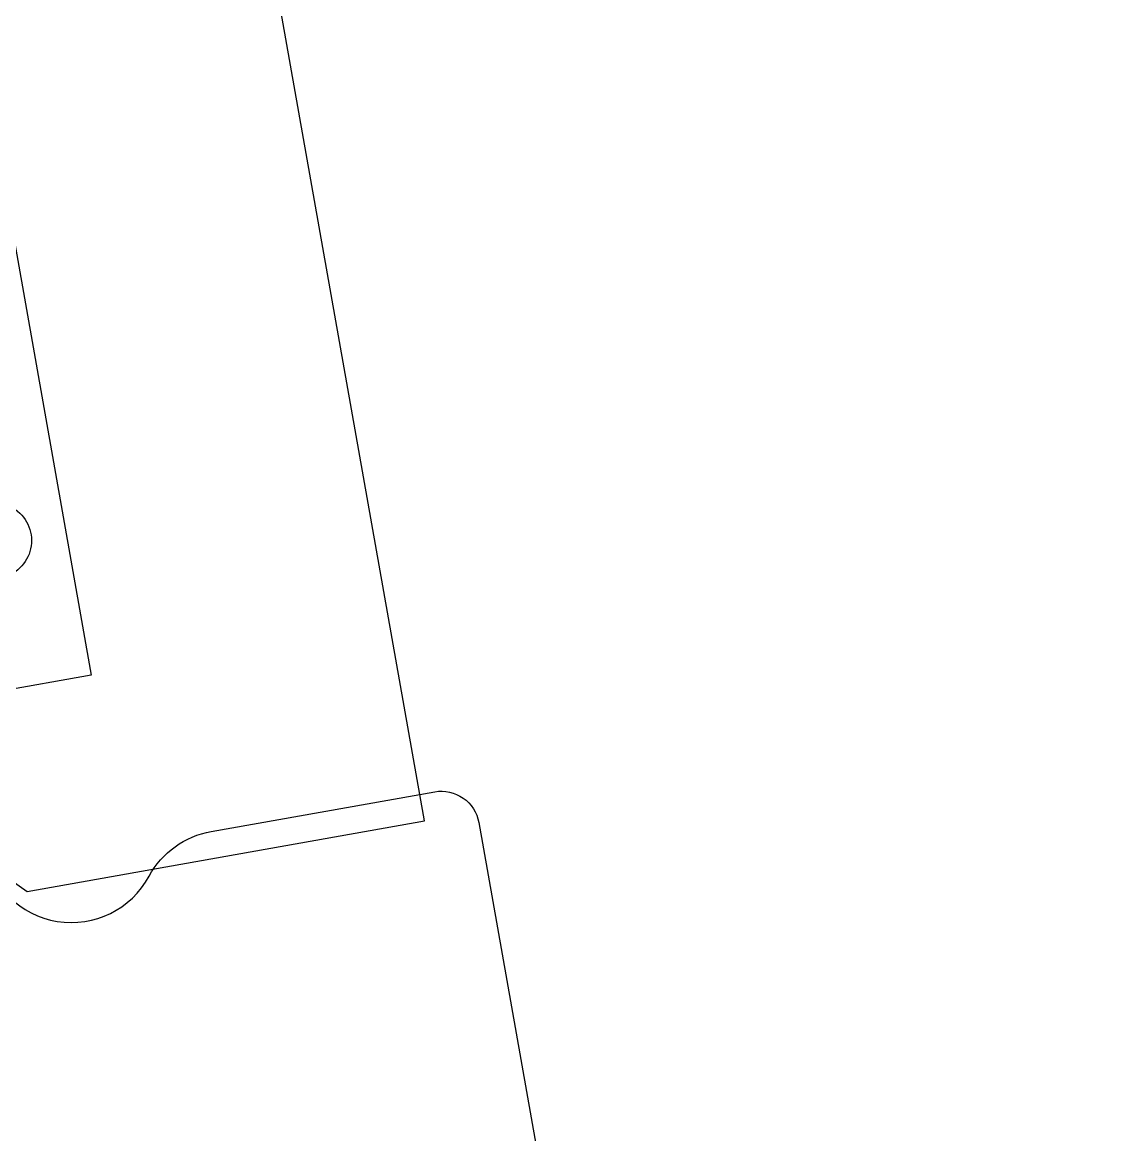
# Model space of a CAD drawing. Header units: millimetres. Extents: x -65527 to 8894748, y -37603 to 223697.
# Drawn here: x -31365.46 to -31360.26, y 101129.01 to 101134.39 of the extents above; entities that cross this region are included whole.
import ezdxf

# ---------------------------------------------------------------- set-up
doc = ezdxf.new("R2010")
doc.units = ezdxf.units.MM
doc.header["$LTSCALE"] = 10
doc.layers.add('Архитектура', color=251, linetype='Continuous')

msp = doc.modelspace()

# ---------------------------------------------------------------- linework, layer by layer
at = {"layer": 'Архитектура', "lineweight": 25, "transparency": 33554684}
msp.add_lwpolyline([(-31366.0005, 101136.1579), (-31365.1281, 101131.2358), (-31366.0885, 101131.0656), (-31366.0033, 101130.5853), (-31365.4381, 101130.1902), (-31363.5173, 101130.5307), (-31380.7946, 101228.0124)], dxfattribs=at)
msp.add_lwpolyline([(-31366.0005, 101136.1579), (-31365.1281, 101131.2358), (-31366.0885, 101131.0656), (-31366.0033, 101130.5853), (-31365.4381, 101130.1902), (-31363.5173, 101130.5307), (-31380.7946, 101228.0124)], dxfattribs=at)
msp.add_lwpolyline([(-31366.0005, 101136.1579), (-31365.1281, 101131.2358), (-31366.0885, 101131.0656), (-31366.0033, 101130.5853), (-31365.4381, 101130.1902), (-31363.5173, 101130.5307), (-31380.7946, 101228.0124)], dxfattribs=at)
msp.add_lwpolyline([(-31366.0005, 101136.1579), (-31365.1281, 101131.2358), (-31366.0885, 101131.0656), (-31366.0033, 101130.5853), (-31365.4381, 101130.1902), (-31363.5173, 101130.5307), (-31380.7946, 101228.0124)], dxfattribs=at)
msp.add_lwpolyline([(-31366.0005, 101136.1579), (-31365.1281, 101131.2358), (-31366.0885, 101131.0656), (-31366.0033, 101130.5853), (-31365.4381, 101130.1902), (-31363.5173, 101130.5307), (-31380.7946, 101228.0124)], dxfattribs=at)
msp.add_lwpolyline([(-31366.0005, 101136.1579), (-31365.1281, 101131.2358), (-31366.0885, 101131.0656), (-31366.0033, 101130.5853), (-31365.4381, 101130.1902), (-31363.5173, 101130.5307), (-31380.7946, 101228.0124)], dxfattribs=at)
msp.add_lwpolyline([(-31366.0005, 101136.1579), (-31365.1281, 101131.2358), (-31366.0885, 101131.0656), (-31366.0033, 101130.5853), (-31365.4381, 101130.1902), (-31363.5173, 101130.5307), (-31380.7946, 101228.0124)], dxfattribs=at)
msp.add_lwpolyline([(-31366.0005, 101136.1579), (-31365.1281, 101131.2358), (-31366.0885, 101131.0656), (-31366.0033, 101130.5853), (-31365.4381, 101130.1902), (-31363.5173, 101130.5307), (-31380.7946, 101228.0124)], dxfattribs=at)
msp.add_lwpolyline([(-31366.0005, 101136.1579), (-31365.1281, 101131.2358), (-31366.0885, 101131.0656), (-31366.0033, 101130.5853), (-31365.4381, 101130.1902), (-31363.5173, 101130.5307), (-31380.7946, 101228.0124)], dxfattribs=at)
msp.add_lwpolyline([(-31366.0005, 101136.1579), (-31365.1281, 101131.2358), (-31366.0885, 101131.0656), (-31366.0033, 101130.5853), (-31365.4381, 101130.1902), (-31363.5173, 101130.5307), (-31380.7946, 101228.0124)], dxfattribs=at)
msp.add_lwpolyline([(-31366.0005, 101136.1579), (-31365.1281, 101131.2358), (-31366.0885, 101131.0656), (-31366.0033, 101130.5853), (-31365.4381, 101130.1902), (-31363.5173, 101130.5307), (-31380.7946, 101228.0124)], dxfattribs=at)
msp.add_lwpolyline([(-31366.0005, 101136.1579), (-31365.1281, 101131.2358), (-31366.0885, 101131.0656), (-31366.0033, 101130.5853), (-31365.4381, 101130.1902), (-31363.5173, 101130.5307), (-31380.7946, 101228.0124)], dxfattribs=at)
msp.add_lwpolyline([(-31366.0005, 101136.1579), (-31365.1281, 101131.2358), (-31366.0885, 101131.0656), (-31366.0033, 101130.5853), (-31365.4381, 101130.1902), (-31363.5173, 101130.5307), (-31380.7946, 101228.0124)], dxfattribs=at)
msp.add_lwpolyline([(-31366.0005, 101136.1579), (-31365.1281, 101131.2358), (-31366.0885, 101131.0656), (-31366.0033, 101130.5853), (-31365.4381, 101130.1902), (-31363.5173, 101130.5307), (-31380.7946, 101228.0124)], dxfattribs=at)
msp.add_lwpolyline([(-31366.0005, 101136.1579), (-31365.1281, 101131.2358), (-31366.0885, 101131.0656), (-31366.0033, 101130.5853), (-31365.4381, 101130.1902), (-31363.5173, 101130.5307), (-31380.7946, 101228.0124)], dxfattribs=at)
msp.add_lwpolyline([(-31366.0005, 101136.1579), (-31365.1281, 101131.2358), (-31366.0885, 101131.0656), (-31366.0033, 101130.5853), (-31365.4381, 101130.1902), (-31363.5173, 101130.5307), (-31380.7946, 101228.0124)], dxfattribs=at)
msp.add_lwpolyline([(-31366.0005, 101136.1579), (-31365.1281, 101131.2358), (-31366.0885, 101131.0656), (-31366.0033, 101130.5853), (-31365.4381, 101130.1902), (-31363.5173, 101130.5307), (-31380.7946, 101228.0124)], dxfattribs=at)
msp.add_lwpolyline([(-31366.0005, 101136.1579), (-31365.1281, 101131.2358), (-31366.0885, 101131.0656), (-31366.0033, 101130.5853), (-31365.4381, 101130.1902), (-31363.5173, 101130.5307), (-31380.7946, 101228.0124)], dxfattribs=at)
msp.add_lwpolyline([(-31366.0005, 101136.1579), (-31365.1281, 101131.2358), (-31366.0885, 101131.0656), (-31366.0033, 101130.5853), (-31365.4381, 101130.1902), (-31363.5173, 101130.5307), (-31380.7946, 101228.0124)], dxfattribs=at)
msp.add_lwpolyline([(-31366.0005, 101136.1579), (-31365.1281, 101131.2358), (-31366.0885, 101131.0656), (-31366.0033, 101130.5853), (-31365.4381, 101130.1902), (-31363.5173, 101130.5307), (-31380.7946, 101228.0124)], dxfattribs=at)
msp.add_lwpolyline([(-31366.0005, 101136.1579), (-31365.1281, 101131.2358), (-31366.0885, 101131.0656), (-31366.0033, 101130.5853), (-31365.4381, 101130.1902), (-31363.5173, 101130.5307), (-31380.7946, 101228.0124)], dxfattribs=at)
msp.add_lwpolyline([(-31366.0005, 101136.1579), (-31365.1281, 101131.2358), (-31366.0885, 101131.0656), (-31366.0033, 101130.5853), (-31365.4381, 101130.1902), (-31363.5173, 101130.5307), (-31380.7946, 101228.0124)], dxfattribs=at)
msp.add_lwpolyline([(-31366.0005, 101136.1579), (-31365.1281, 101131.2358), (-31366.0885, 101131.0656), (-31366.0033, 101130.5853), (-31365.4381, 101130.1902), (-31363.5173, 101130.5307), (-31380.7946, 101228.0124)], dxfattribs=at)
msp.add_lwpolyline([(-31366.0005, 101136.1579), (-31365.1281, 101131.2358), (-31366.0885, 101131.0656), (-31366.0033, 101130.5853), (-31365.4381, 101130.1902), (-31363.5173, 101130.5307), (-31380.7946, 101228.0124)], dxfattribs=at)
msp.add_lwpolyline([(-31366.0005, 101136.1579), (-31365.1281, 101131.2358), (-31366.0885, 101131.0656), (-31366.0033, 101130.5853), (-31365.4381, 101130.1902), (-31363.5173, 101130.5307), (-31380.7946, 101228.0124)], dxfattribs=at)
msp.add_lwpolyline([(-31366.0005, 101136.1579), (-31365.1281, 101131.2358), (-31366.0885, 101131.0656), (-31366.0033, 101130.5853), (-31365.4381, 101130.1902), (-31363.5173, 101130.5307), (-31380.7946, 101228.0124)], dxfattribs=at)
msp.add_lwpolyline([(-31366.0005, 101136.1579), (-31365.1281, 101131.2358), (-31366.0885, 101131.0656), (-31366.0033, 101130.5853), (-31365.4381, 101130.1902), (-31363.5173, 101130.5307), (-31380.7946, 101228.0124)], dxfattribs=at)
msp.add_lwpolyline([(-31366.0005, 101136.1579), (-31365.1281, 101131.2358), (-31366.0885, 101131.0656), (-31366.0033, 101130.5853), (-31365.4381, 101130.1902), (-31363.5173, 101130.5307), (-31380.7946, 101228.0124)], dxfattribs=at)
msp.add_lwpolyline([(-31366.0005, 101136.1579), (-31365.1281, 101131.2358), (-31366.0885, 101131.0656), (-31366.0033, 101130.5853), (-31365.4381, 101130.1902), (-31363.5173, 101130.5307), (-31380.7946, 101228.0124)], dxfattribs=at)
msp.add_lwpolyline([(-31366.0005, 101136.1579), (-31365.1281, 101131.2358), (-31366.0885, 101131.0656), (-31366.0033, 101130.5853), (-31365.4381, 101130.1902), (-31363.5173, 101130.5307), (-31380.7946, 101228.0124)], dxfattribs=at)
msp.add_lwpolyline([(-31366.0005, 101136.1579), (-31365.1281, 101131.2358), (-31366.0885, 101131.0656), (-31366.0033, 101130.5853), (-31365.4381, 101130.1902), (-31363.5173, 101130.5307), (-31380.7946, 101228.0124)], dxfattribs=at)
msp.add_lwpolyline([(-31366.0005, 101136.1579), (-31365.1281, 101131.2358), (-31366.0885, 101131.0656), (-31366.0033, 101130.5853), (-31365.4381, 101130.1902), (-31363.5173, 101130.5307), (-31380.7946, 101228.0124)], dxfattribs=at)
msp.add_lwpolyline([(-31366.0005, 101136.1579), (-31365.1281, 101131.2358), (-31366.0885, 101131.0656), (-31366.0033, 101130.5853), (-31365.4381, 101130.1902), (-31363.5173, 101130.5307), (-31380.7946, 101228.0124)], dxfattribs=at)
msp.add_lwpolyline([(-31366.0005, 101136.1579), (-31365.1281, 101131.2358), (-31366.0885, 101131.0656), (-31366.0033, 101130.5853), (-31365.4381, 101130.1902), (-31363.5173, 101130.5307), (-31380.7946, 101228.0124)], dxfattribs=at)
msp.add_lwpolyline([(-31366.0005, 101136.1579), (-31365.1281, 101131.2358), (-31366.0885, 101131.0656), (-31366.0033, 101130.5853), (-31365.4381, 101130.1902), (-31363.5173, 101130.5307), (-31380.7946, 101228.0124)], dxfattribs=at)
msp.add_lwpolyline([(-31366.0005, 101136.1579), (-31365.1281, 101131.2358), (-31366.0885, 101131.0656), (-31366.0033, 101130.5853), (-31365.4381, 101130.1902), (-31363.5173, 101130.5307), (-31380.7946, 101228.0124)], dxfattribs=at)
msp.add_lwpolyline([(-31366.0005, 101136.1579), (-31365.1281, 101131.2358), (-31366.0885, 101131.0656), (-31366.0033, 101130.5853), (-31365.4381, 101130.1902), (-31363.5173, 101130.5307), (-31380.7946, 101228.0124)], dxfattribs=at)
msp.add_lwpolyline([(-31366.0005, 101136.1579), (-31365.1281, 101131.2358), (-31366.0885, 101131.0656), (-31366.0033, 101130.5853), (-31365.4381, 101130.1902), (-31363.5173, 101130.5307), (-31380.7946, 101228.0124)], dxfattribs=at)
msp.add_lwpolyline([(-31366.0005, 101136.1579), (-31365.1281, 101131.2358), (-31366.0885, 101131.0656), (-31366.0033, 101130.5853), (-31365.4381, 101130.1902), (-31363.5173, 101130.5307), (-31380.7946, 101228.0124)], dxfattribs=at)
msp.add_lwpolyline([(-31366.0005, 101136.1579), (-31365.1281, 101131.2358), (-31366.0885, 101131.0656), (-31366.0033, 101130.5853), (-31365.4381, 101130.1902), (-31363.5173, 101130.5307), (-31380.7946, 101228.0124)], dxfattribs=at)
msp.add_lwpolyline([(-31366.0005, 101136.1579), (-31365.1281, 101131.2358), (-31366.0885, 101131.0656), (-31366.0033, 101130.5853), (-31365.4381, 101130.1902), (-31363.5173, 101130.5307), (-31380.7946, 101228.0124)], dxfattribs=at)
msp.add_lwpolyline([(-31366.0005, 101136.1579), (-31365.1281, 101131.2358), (-31366.0885, 101131.0656), (-31366.0033, 101130.5853), (-31365.4381, 101130.1902), (-31363.5173, 101130.5307), (-31380.7946, 101228.0124)], dxfattribs=at)
msp.add_lwpolyline([(-31366.0005, 101136.1579), (-31365.1281, 101131.2358), (-31366.0885, 101131.0656), (-31366.0033, 101130.5853), (-31365.4381, 101130.1902), (-31363.5173, 101130.5307), (-31380.7946, 101228.0124)], dxfattribs=at)
msp.add_lwpolyline([(-31366.0005, 101136.1579), (-31365.1281, 101131.2358), (-31366.0885, 101131.0656), (-31366.0033, 101130.5853), (-31365.4381, 101130.1902), (-31363.5173, 101130.5307), (-31380.7946, 101228.0124)], dxfattribs=at)
msp.add_lwpolyline([(-31366.0005, 101136.1579), (-31365.1281, 101131.2358), (-31366.0885, 101131.0656), (-31366.0033, 101130.5853), (-31365.4381, 101130.1902), (-31363.5173, 101130.5307), (-31380.7946, 101228.0124)], dxfattribs=at)
msp.add_lwpolyline([(-31366.0005, 101136.1579), (-31365.1281, 101131.2358), (-31366.0885, 101131.0656), (-31366.0033, 101130.5853), (-31365.4381, 101130.1902), (-31363.5173, 101130.5307), (-31380.7946, 101228.0124)], dxfattribs=at)
msp.add_lwpolyline([(-31366.0005, 101136.1579), (-31365.1281, 101131.2358), (-31366.0885, 101131.0656), (-31366.0033, 101130.5853), (-31365.4381, 101130.1902), (-31363.5173, 101130.5307), (-31380.7946, 101228.0124)], dxfattribs=at)
msp.add_lwpolyline([(-31366.0005, 101136.1579), (-31365.1281, 101131.2358), (-31366.0885, 101131.0656), (-31366.0033, 101130.5853), (-31365.4381, 101130.1902), (-31363.5173, 101130.5307), (-31380.7946, 101228.0124)], dxfattribs=at)
msp.add_lwpolyline([(-31366.0005, 101136.1579), (-31365.1281, 101131.2358), (-31366.0885, 101131.0656), (-31366.0033, 101130.5853), (-31365.4381, 101130.1902), (-31363.5173, 101130.5307), (-31380.7946, 101228.0124)], dxfattribs=at)
msp.add_lwpolyline([(-31366.0005, 101136.1579), (-31365.1281, 101131.2358), (-31366.0885, 101131.0656), (-31366.0033, 101130.5853), (-31365.4381, 101130.1902), (-31363.5173, 101130.5307), (-31380.7946, 101228.0124)], dxfattribs=at)
msp.add_lwpolyline([(-31366.0005, 101136.1579), (-31365.1281, 101131.2358), (-31366.0885, 101131.0656), (-31366.0033, 101130.5853), (-31365.4381, 101130.1902), (-31363.5173, 101130.5307), (-31380.7946, 101228.0124)], dxfattribs=at)
msp.add_lwpolyline([(-31372.6223, 101119.7251), (-31374.1926, 101128.5849, -0.414214), (-31374.0445, 101128.7969), (-31373.0965, 101128.965, -0.228752), (-31372.7394, 101128.8645, 0.710164), (-31372.0366, 101129.2587), (-31372.2282, 101130.3392, 0.4144), (-31372.4402, 101130.4874), (-31372.5602, 101130.4661, -0.66825), (-31372.742, 101130.751), (-31371.733, 101132.0442, -0.164348), (-31371.3723, 101132.234), (-31367.2906, 101132.9575, -0.164348), (-31366.8866, 101132.9031), (-31365.4946, 101132.0355, -0.66825), (-31365.5674, 101131.7055), (-31365.6875, 101131.6842, 0.4144), (-31365.8356, 101131.4722), (-31365.6441, 101130.3917, 0.710164), (-31364.8487, 101130.263, -0.228752), (-31364.5479, 101130.4801), (-31363.4674, 101130.6716, -0.4144), (-31363.2554, 101130.5234), (-31362.0001, 101123.4404, -0.430028)], format="xyb", dxfattribs=at)
msp.add_lwpolyline([(-31372.6223, 101119.7251), (-31374.1926, 101128.5849, -0.414214), (-31374.0445, 101128.7969), (-31373.0965, 101128.965, -0.228752), (-31372.7394, 101128.8645, 0.710164), (-31372.0366, 101129.2587), (-31372.2282, 101130.3392, 0.4144), (-31372.4402, 101130.4874), (-31372.5602, 101130.4661, -0.66825), (-31372.742, 101130.751), (-31371.733, 101132.0442, -0.164348), (-31371.3723, 101132.234), (-31367.2906, 101132.9575, -0.164348), (-31366.8866, 101132.9031), (-31365.4946, 101132.0355, -0.66825), (-31365.5674, 101131.7055), (-31365.6875, 101131.6842, 0.4144), (-31365.8356, 101131.4722), (-31365.6441, 101130.3917, 0.710164), (-31364.8487, 101130.263, -0.228752), (-31364.5479, 101130.4801), (-31363.4674, 101130.6716, -0.4144), (-31363.2554, 101130.5234), (-31362.0001, 101123.4404, -0.430028)], format="xyb", dxfattribs=at)
msp.add_lwpolyline([(-31372.6223, 101119.7251), (-31374.1926, 101128.5849, -0.414214), (-31374.0445, 101128.7969), (-31373.0965, 101128.965, -0.228752), (-31372.7394, 101128.8645, 0.710164), (-31372.0366, 101129.2587), (-31372.2282, 101130.3392, 0.4144), (-31372.4402, 101130.4874), (-31372.5602, 101130.4661, -0.66825), (-31372.742, 101130.751), (-31371.733, 101132.0442, -0.164348), (-31371.3723, 101132.234), (-31367.2906, 101132.9575, -0.164348), (-31366.8866, 101132.9031), (-31365.4946, 101132.0355, -0.66825), (-31365.5674, 101131.7055), (-31365.6875, 101131.6842, 0.4144), (-31365.8356, 101131.4722), (-31365.6441, 101130.3917, 0.710164), (-31364.8487, 101130.263, -0.228752), (-31364.5479, 101130.4801), (-31363.4674, 101130.6716, -0.4144), (-31363.2554, 101130.5234), (-31362.0001, 101123.4404, -0.430028)], format="xyb", dxfattribs=at)
msp.add_lwpolyline([(-31372.6223, 101119.7251), (-31374.1926, 101128.5849, -0.414214), (-31374.0445, 101128.7969), (-31373.0965, 101128.965, -0.228752), (-31372.7394, 101128.8645, 0.710164), (-31372.0366, 101129.2587), (-31372.2282, 101130.3392, 0.4144), (-31372.4402, 101130.4874), (-31372.5602, 101130.4661, -0.66825), (-31372.742, 101130.751), (-31371.733, 101132.0442, -0.164348), (-31371.3723, 101132.234), (-31367.2906, 101132.9575, -0.164348), (-31366.8866, 101132.9031), (-31365.4946, 101132.0355, -0.66825), (-31365.5674, 101131.7055), (-31365.6875, 101131.6842, 0.4144), (-31365.8356, 101131.4722), (-31365.6441, 101130.3917, 0.710164), (-31364.8487, 101130.263, -0.228752), (-31364.5479, 101130.4801), (-31363.4674, 101130.6716, -0.4144), (-31363.2554, 101130.5234), (-31362.0001, 101123.4404, -0.430028)], format="xyb", dxfattribs=at)
msp.add_lwpolyline([(-31372.6223, 101119.7251), (-31374.1926, 101128.5849, -0.414214), (-31374.0445, 101128.7969), (-31373.0965, 101128.965, -0.228752), (-31372.7394, 101128.8645, 0.710164), (-31372.0366, 101129.2587), (-31372.2282, 101130.3392, 0.4144), (-31372.4402, 101130.4874), (-31372.5602, 101130.4661, -0.66825), (-31372.742, 101130.751), (-31371.733, 101132.0442, -0.164348), (-31371.3723, 101132.234), (-31367.2906, 101132.9575, -0.164348), (-31366.8866, 101132.9031), (-31365.4946, 101132.0355, -0.66825), (-31365.5674, 101131.7055), (-31365.6875, 101131.6842, 0.4144), (-31365.8356, 101131.4722), (-31365.6441, 101130.3917, 0.710164), (-31364.8487, 101130.263, -0.228752), (-31364.5479, 101130.4801), (-31363.4674, 101130.6716, -0.4144), (-31363.2554, 101130.5234), (-31362.0001, 101123.4404, -0.430028)], format="xyb", dxfattribs=at)
msp.add_lwpolyline([(-31372.6223, 101119.7251), (-31374.1926, 101128.5849, -0.414214), (-31374.0445, 101128.7969), (-31373.0965, 101128.965, -0.228752), (-31372.7394, 101128.8645, 0.710164), (-31372.0366, 101129.2587), (-31372.2282, 101130.3392, 0.4144), (-31372.4402, 101130.4874), (-31372.5602, 101130.4661, -0.66825), (-31372.742, 101130.751), (-31371.733, 101132.0442, -0.164348), (-31371.3723, 101132.234), (-31367.2906, 101132.9575, -0.164348), (-31366.8866, 101132.9031), (-31365.4946, 101132.0355, -0.66825), (-31365.5674, 101131.7055), (-31365.6875, 101131.6842, 0.4144), (-31365.8356, 101131.4722), (-31365.6441, 101130.3917, 0.710164), (-31364.8487, 101130.263, -0.228752), (-31364.5479, 101130.4801), (-31363.4674, 101130.6716, -0.4144), (-31363.2554, 101130.5234), (-31362.0001, 101123.4404, -0.430028)], format="xyb", dxfattribs=at)
msp.add_lwpolyline([(-31372.6223, 101119.7251), (-31374.1926, 101128.5849, -0.414214), (-31374.0445, 101128.7969), (-31373.0965, 101128.965, -0.228752), (-31372.7394, 101128.8645, 0.710164), (-31372.0366, 101129.2587), (-31372.2282, 101130.3392, 0.4144), (-31372.4402, 101130.4874), (-31372.5602, 101130.4661, -0.66825), (-31372.742, 101130.751), (-31371.733, 101132.0442, -0.164348), (-31371.3723, 101132.234), (-31367.2906, 101132.9575, -0.164348), (-31366.8866, 101132.9031), (-31365.4946, 101132.0355, -0.66825), (-31365.5674, 101131.7055), (-31365.6875, 101131.6842, 0.4144), (-31365.8356, 101131.4722), (-31365.6441, 101130.3917, 0.710164), (-31364.8487, 101130.263, -0.228752), (-31364.5479, 101130.4801), (-31363.4674, 101130.6716, -0.4144), (-31363.2554, 101130.5234), (-31362.0001, 101123.4404, -0.430028)], format="xyb", dxfattribs=at)
msp.add_lwpolyline([(-31372.6223, 101119.7251), (-31374.1926, 101128.5849, -0.414214), (-31374.0445, 101128.7969), (-31373.0965, 101128.965, -0.228752), (-31372.7394, 101128.8645, 0.710164), (-31372.0366, 101129.2587), (-31372.2282, 101130.3392, 0.4144), (-31372.4402, 101130.4874), (-31372.5602, 101130.4661, -0.66825), (-31372.742, 101130.751), (-31371.733, 101132.0442, -0.164348), (-31371.3723, 101132.234), (-31367.2906, 101132.9575, -0.164348), (-31366.8866, 101132.9031), (-31365.4946, 101132.0355, -0.66825), (-31365.5674, 101131.7055), (-31365.6875, 101131.6842, 0.4144), (-31365.8356, 101131.4722), (-31365.6441, 101130.3917, 0.710164), (-31364.8487, 101130.263, -0.228752), (-31364.5479, 101130.4801), (-31363.4674, 101130.6716, -0.4144), (-31363.2554, 101130.5234), (-31362.0001, 101123.4404, -0.430028)], format="xyb", dxfattribs=at)
msp.add_lwpolyline([(-31372.6223, 101119.7251), (-31374.1926, 101128.5849, -0.414214), (-31374.0445, 101128.7969), (-31373.0965, 101128.965, -0.228752), (-31372.7394, 101128.8645, 0.710164), (-31372.0366, 101129.2587), (-31372.2282, 101130.3392, 0.4144), (-31372.4402, 101130.4874), (-31372.5602, 101130.4661, -0.66825), (-31372.742, 101130.751), (-31371.733, 101132.0442, -0.164348), (-31371.3723, 101132.234), (-31367.2906, 101132.9575, -0.164348), (-31366.8866, 101132.9031), (-31365.4946, 101132.0355, -0.66825), (-31365.5674, 101131.7055), (-31365.6875, 101131.6842, 0.4144), (-31365.8356, 101131.4722), (-31365.6441, 101130.3917, 0.710164), (-31364.8487, 101130.263, -0.228752), (-31364.5479, 101130.4801), (-31363.4674, 101130.6716, -0.4144), (-31363.2554, 101130.5234), (-31362.0001, 101123.4404, -0.430028)], format="xyb", dxfattribs=at)
msp.add_lwpolyline([(-31372.6223, 101119.7251), (-31374.1926, 101128.5849, -0.414214), (-31374.0445, 101128.7969), (-31373.0965, 101128.965, -0.228752), (-31372.7394, 101128.8645, 0.710164), (-31372.0366, 101129.2587), (-31372.2282, 101130.3392, 0.4144), (-31372.4402, 101130.4874), (-31372.5602, 101130.4661, -0.66825), (-31372.742, 101130.751), (-31371.733, 101132.0442, -0.164348), (-31371.3723, 101132.234), (-31367.2906, 101132.9575, -0.164348), (-31366.8866, 101132.9031), (-31365.4946, 101132.0355, -0.66825), (-31365.5674, 101131.7055), (-31365.6875, 101131.6842, 0.4144), (-31365.8356, 101131.4722), (-31365.6441, 101130.3917, 0.710164), (-31364.8487, 101130.263, -0.228752), (-31364.5479, 101130.4801), (-31363.4674, 101130.6716, -0.4144), (-31363.2554, 101130.5234), (-31362.0001, 101123.4404, -0.430028)], format="xyb", dxfattribs=at)
msp.add_lwpolyline([(-31372.6223, 101119.7251), (-31374.1926, 101128.5849, -0.414214), (-31374.0445, 101128.7969), (-31373.0965, 101128.965, -0.228752), (-31372.7394, 101128.8645, 0.710164), (-31372.0366, 101129.2587), (-31372.2282, 101130.3392, 0.4144), (-31372.4402, 101130.4874), (-31372.5602, 101130.4661, -0.66825), (-31372.742, 101130.751), (-31371.733, 101132.0442, -0.164348), (-31371.3723, 101132.234), (-31367.2906, 101132.9575, -0.164348), (-31366.8866, 101132.9031), (-31365.4946, 101132.0355, -0.66825), (-31365.5674, 101131.7055), (-31365.6875, 101131.6842, 0.4144), (-31365.8356, 101131.4722), (-31365.6441, 101130.3917, 0.710164), (-31364.8487, 101130.263, -0.228752), (-31364.5479, 101130.4801), (-31363.4674, 101130.6716, -0.4144), (-31363.2554, 101130.5234), (-31362.0001, 101123.4404, -0.430028)], format="xyb", dxfattribs=at)
msp.add_lwpolyline([(-31372.6223, 101119.7251), (-31374.1926, 101128.5849, -0.414214), (-31374.0445, 101128.7969), (-31373.0965, 101128.965, -0.228752), (-31372.7394, 101128.8645, 0.710164), (-31372.0366, 101129.2587), (-31372.2282, 101130.3392, 0.4144), (-31372.4402, 101130.4874), (-31372.5602, 101130.4661, -0.66825), (-31372.742, 101130.751), (-31371.733, 101132.0442, -0.164348), (-31371.3723, 101132.234), (-31367.2906, 101132.9575, -0.164348), (-31366.8866, 101132.9031), (-31365.4946, 101132.0355, -0.66825), (-31365.5674, 101131.7055), (-31365.6875, 101131.6842, 0.4144), (-31365.8356, 101131.4722), (-31365.6441, 101130.3917, 0.710164), (-31364.8487, 101130.263, -0.228752), (-31364.5479, 101130.4801), (-31363.4674, 101130.6716, -0.4144), (-31363.2554, 101130.5234), (-31362.0001, 101123.4404, -0.430028)], format="xyb", dxfattribs=at)
msp.add_lwpolyline([(-31372.6223, 101119.7251), (-31374.1926, 101128.5849, -0.414214), (-31374.0445, 101128.7969), (-31373.0965, 101128.965, -0.228752), (-31372.7394, 101128.8645, 0.710164), (-31372.0366, 101129.2587), (-31372.2282, 101130.3392, 0.4144), (-31372.4402, 101130.4874), (-31372.5602, 101130.4661, -0.66825), (-31372.742, 101130.751), (-31371.733, 101132.0442, -0.164348), (-31371.3723, 101132.234), (-31367.2906, 101132.9575, -0.164348), (-31366.8866, 101132.9031), (-31365.4946, 101132.0355, -0.66825), (-31365.5674, 101131.7055), (-31365.6875, 101131.6842, 0.4144), (-31365.8356, 101131.4722), (-31365.6441, 101130.3917, 0.710164), (-31364.8487, 101130.263, -0.228752), (-31364.5479, 101130.4801), (-31363.4674, 101130.6716, -0.4144), (-31363.2554, 101130.5234), (-31362.0001, 101123.4404, -0.430028)], format="xyb", dxfattribs=at)
msp.add_lwpolyline([(-31372.6223, 101119.7251), (-31374.1926, 101128.5849, -0.414214), (-31374.0445, 101128.7969), (-31373.0965, 101128.965, -0.228752), (-31372.7394, 101128.8645, 0.710164), (-31372.0366, 101129.2587), (-31372.2282, 101130.3392, 0.4144), (-31372.4402, 101130.4874), (-31372.5602, 101130.4661, -0.66825), (-31372.742, 101130.751), (-31371.733, 101132.0442, -0.164348), (-31371.3723, 101132.234), (-31367.2906, 101132.9575, -0.164348), (-31366.8866, 101132.9031), (-31365.4946, 101132.0355, -0.66825), (-31365.5674, 101131.7055), (-31365.6875, 101131.6842, 0.4144), (-31365.8356, 101131.4722), (-31365.6441, 101130.3917, 0.710164), (-31364.8487, 101130.263, -0.228752), (-31364.5479, 101130.4801), (-31363.4674, 101130.6716, -0.4144), (-31363.2554, 101130.5234), (-31362.0001, 101123.4404, -0.430028)], format="xyb", dxfattribs=at)
msp.add_lwpolyline([(-31372.6223, 101119.7251), (-31374.1926, 101128.5849, -0.414214), (-31374.0445, 101128.7969), (-31373.0965, 101128.965, -0.228752), (-31372.7394, 101128.8645, 0.710164), (-31372.0366, 101129.2587), (-31372.2282, 101130.3392, 0.4144), (-31372.4402, 101130.4874), (-31372.5602, 101130.4661, -0.66825), (-31372.742, 101130.751), (-31371.733, 101132.0442, -0.164348), (-31371.3723, 101132.234), (-31367.2906, 101132.9575, -0.164348), (-31366.8866, 101132.9031), (-31365.4946, 101132.0355, -0.66825), (-31365.5674, 101131.7055), (-31365.6875, 101131.6842, 0.4144), (-31365.8356, 101131.4722), (-31365.6441, 101130.3917, 0.710164), (-31364.8487, 101130.263, -0.228752), (-31364.5479, 101130.4801), (-31363.4674, 101130.6716, -0.4144), (-31363.2554, 101130.5234), (-31362.0001, 101123.4404, -0.430028)], format="xyb", dxfattribs=at)
msp.add_lwpolyline([(-31372.6223, 101119.7251), (-31374.1926, 101128.5849, -0.414214), (-31374.0445, 101128.7969), (-31373.0965, 101128.965, -0.228752), (-31372.7394, 101128.8645, 0.710164), (-31372.0366, 101129.2587), (-31372.2282, 101130.3392, 0.4144), (-31372.4402, 101130.4874), (-31372.5602, 101130.4661, -0.66825), (-31372.742, 101130.751), (-31371.733, 101132.0442, -0.164348), (-31371.3723, 101132.234), (-31367.2906, 101132.9575, -0.164348), (-31366.8866, 101132.9031), (-31365.4946, 101132.0355, -0.66825), (-31365.5674, 101131.7055), (-31365.6875, 101131.6842, 0.4144), (-31365.8356, 101131.4722), (-31365.6441, 101130.3917, 0.710164), (-31364.8487, 101130.263, -0.228752), (-31364.5479, 101130.4801), (-31363.4674, 101130.6716, -0.4144), (-31363.2554, 101130.5234), (-31362.0001, 101123.4404, -0.430028)], format="xyb", dxfattribs=at)
msp.add_lwpolyline([(-31372.6223, 101119.7251), (-31374.1926, 101128.5849, -0.414214), (-31374.0445, 101128.7969), (-31373.0965, 101128.965, -0.228752), (-31372.7394, 101128.8645, 0.710164), (-31372.0366, 101129.2587), (-31372.2282, 101130.3392, 0.4144), (-31372.4402, 101130.4874), (-31372.5602, 101130.4661, -0.66825), (-31372.742, 101130.751), (-31371.733, 101132.0442, -0.164348), (-31371.3723, 101132.234), (-31367.2906, 101132.9575, -0.164348), (-31366.8866, 101132.9031), (-31365.4946, 101132.0355, -0.66825), (-31365.5674, 101131.7055), (-31365.6875, 101131.6842, 0.4144), (-31365.8356, 101131.4722), (-31365.6441, 101130.3917, 0.710164), (-31364.8487, 101130.263, -0.228752), (-31364.5479, 101130.4801), (-31363.4674, 101130.6716, -0.4144), (-31363.2554, 101130.5234), (-31362.0001, 101123.4404, -0.430028)], format="xyb", dxfattribs=at)
msp.add_lwpolyline([(-31372.6223, 101119.7251), (-31374.1926, 101128.5849, -0.414214), (-31374.0445, 101128.7969), (-31373.0965, 101128.965, -0.228752), (-31372.7394, 101128.8645, 0.710164), (-31372.0366, 101129.2587), (-31372.2282, 101130.3392, 0.4144), (-31372.4402, 101130.4874), (-31372.5602, 101130.4661, -0.66825), (-31372.742, 101130.751), (-31371.733, 101132.0442, -0.164348), (-31371.3723, 101132.234), (-31367.2906, 101132.9575, -0.164348), (-31366.8866, 101132.9031), (-31365.4946, 101132.0355, -0.66825), (-31365.5674, 101131.7055), (-31365.6875, 101131.6842, 0.4144), (-31365.8356, 101131.4722), (-31365.6441, 101130.3917, 0.710164), (-31364.8487, 101130.263, -0.228752), (-31364.5479, 101130.4801), (-31363.4674, 101130.6716, -0.4144), (-31363.2554, 101130.5234), (-31362.0001, 101123.4404, -0.430028)], format="xyb", dxfattribs=at)
msp.add_lwpolyline([(-31372.6223, 101119.7251), (-31374.1926, 101128.5849, -0.414214), (-31374.0445, 101128.7969), (-31373.0965, 101128.965, -0.228752), (-31372.7394, 101128.8645, 0.710164), (-31372.0366, 101129.2587), (-31372.2282, 101130.3392, 0.4144), (-31372.4402, 101130.4874), (-31372.5602, 101130.4661, -0.66825), (-31372.742, 101130.751), (-31371.733, 101132.0442, -0.164348), (-31371.3723, 101132.234), (-31367.2906, 101132.9575, -0.164348), (-31366.8866, 101132.9031), (-31365.4946, 101132.0355, -0.66825), (-31365.5674, 101131.7055), (-31365.6875, 101131.6842, 0.4144), (-31365.8356, 101131.4722), (-31365.6441, 101130.3917, 0.710164), (-31364.8487, 101130.263, -0.228752), (-31364.5479, 101130.4801), (-31363.4674, 101130.6716, -0.4144), (-31363.2554, 101130.5234), (-31362.0001, 101123.4404, -0.430028)], format="xyb", dxfattribs=at)
msp.add_lwpolyline([(-31372.6223, 101119.7251), (-31374.1926, 101128.5849, -0.414214), (-31374.0445, 101128.7969), (-31373.0965, 101128.965, -0.228752), (-31372.7394, 101128.8645, 0.710164), (-31372.0366, 101129.2587), (-31372.2282, 101130.3392, 0.4144), (-31372.4402, 101130.4874), (-31372.5602, 101130.4661, -0.66825), (-31372.742, 101130.751), (-31371.733, 101132.0442, -0.164348), (-31371.3723, 101132.234), (-31367.2906, 101132.9575, -0.164348), (-31366.8866, 101132.9031), (-31365.4946, 101132.0355, -0.66825), (-31365.5674, 101131.7055), (-31365.6875, 101131.6842, 0.4144), (-31365.8356, 101131.4722), (-31365.6441, 101130.3917, 0.710164), (-31364.8487, 101130.263, -0.228752), (-31364.5479, 101130.4801), (-31363.4674, 101130.6716, -0.4144), (-31363.2554, 101130.5234), (-31362.0001, 101123.4404, -0.430028)], format="xyb", dxfattribs=at)
msp.add_lwpolyline([(-31372.6223, 101119.7251), (-31374.1926, 101128.5849, -0.414214), (-31374.0445, 101128.7969), (-31373.0965, 101128.965, -0.228752), (-31372.7394, 101128.8645, 0.710164), (-31372.0366, 101129.2587), (-31372.2282, 101130.3392, 0.4144), (-31372.4402, 101130.4874), (-31372.5602, 101130.4661, -0.66825), (-31372.742, 101130.751), (-31371.733, 101132.0442, -0.164348), (-31371.3723, 101132.234), (-31367.2906, 101132.9575, -0.164348), (-31366.8866, 101132.9031), (-31365.4946, 101132.0355, -0.66825), (-31365.5674, 101131.7055), (-31365.6875, 101131.6842, 0.4144), (-31365.8356, 101131.4722), (-31365.6441, 101130.3917, 0.710164), (-31364.8487, 101130.263, -0.228752), (-31364.5479, 101130.4801), (-31363.4674, 101130.6716, -0.4144), (-31363.2554, 101130.5234), (-31362.0001, 101123.4404, -0.430028)], format="xyb", dxfattribs=at)
msp.add_lwpolyline([(-31372.6223, 101119.7251), (-31374.1926, 101128.5849, -0.414214), (-31374.0445, 101128.7969), (-31373.0965, 101128.965, -0.228752), (-31372.7394, 101128.8645, 0.710164), (-31372.0366, 101129.2587), (-31372.2282, 101130.3392, 0.4144), (-31372.4402, 101130.4874), (-31372.5602, 101130.4661, -0.66825), (-31372.742, 101130.751), (-31371.733, 101132.0442, -0.164348), (-31371.3723, 101132.234), (-31367.2906, 101132.9575, -0.164348), (-31366.8866, 101132.9031), (-31365.4946, 101132.0355, -0.66825), (-31365.5674, 101131.7055), (-31365.6875, 101131.6842, 0.4144), (-31365.8356, 101131.4722), (-31365.6441, 101130.3917, 0.710164), (-31364.8487, 101130.263, -0.228752), (-31364.5479, 101130.4801), (-31363.4674, 101130.6716, -0.4144), (-31363.2554, 101130.5234), (-31362.0001, 101123.4404, -0.430028)], format="xyb", dxfattribs=at)
msp.add_lwpolyline([(-31372.6223, 101119.7251), (-31374.1926, 101128.5849, -0.414214), (-31374.0445, 101128.7969), (-31373.0965, 101128.965, -0.228752), (-31372.7394, 101128.8645, 0.710164), (-31372.0366, 101129.2587), (-31372.2282, 101130.3392, 0.4144), (-31372.4402, 101130.4874), (-31372.5602, 101130.4661, -0.66825), (-31372.742, 101130.751), (-31371.733, 101132.0442, -0.164348), (-31371.3723, 101132.234), (-31367.2906, 101132.9575, -0.164348), (-31366.8866, 101132.9031), (-31365.4946, 101132.0355, -0.66825), (-31365.5674, 101131.7055), (-31365.6875, 101131.6842, 0.4144), (-31365.8356, 101131.4722), (-31365.6441, 101130.3917, 0.710164), (-31364.8487, 101130.263, -0.228752), (-31364.5479, 101130.4801), (-31363.4674, 101130.6716, -0.4144), (-31363.2554, 101130.5234), (-31362.0001, 101123.4404, -0.430028)], format="xyb", dxfattribs=at)
msp.add_lwpolyline([(-31372.6223, 101119.7251), (-31374.1926, 101128.5849, -0.414214), (-31374.0445, 101128.7969), (-31373.0965, 101128.965, -0.228752), (-31372.7394, 101128.8645, 0.710164), (-31372.0366, 101129.2587), (-31372.2282, 101130.3392, 0.4144), (-31372.4402, 101130.4874), (-31372.5602, 101130.4661, -0.66825), (-31372.742, 101130.751), (-31371.733, 101132.0442, -0.164348), (-31371.3723, 101132.234), (-31367.2906, 101132.9575, -0.164348), (-31366.8866, 101132.9031), (-31365.4946, 101132.0355, -0.66825), (-31365.5674, 101131.7055), (-31365.6875, 101131.6842, 0.4144), (-31365.8356, 101131.4722), (-31365.6441, 101130.3917, 0.710164), (-31364.8487, 101130.263, -0.228752), (-31364.5479, 101130.4801), (-31363.4674, 101130.6716, -0.4144), (-31363.2554, 101130.5234), (-31362.0001, 101123.4404, -0.430028)], format="xyb", dxfattribs=at)
msp.add_lwpolyline([(-31372.6223, 101119.7251), (-31374.1926, 101128.5849, -0.414214), (-31374.0445, 101128.7969), (-31373.0965, 101128.965, -0.228752), (-31372.7394, 101128.8645, 0.710164), (-31372.0366, 101129.2587), (-31372.2282, 101130.3392, 0.4144), (-31372.4402, 101130.4874), (-31372.5602, 101130.4661, -0.66825), (-31372.742, 101130.751), (-31371.733, 101132.0442, -0.164348), (-31371.3723, 101132.234), (-31367.2906, 101132.9575, -0.164348), (-31366.8866, 101132.9031), (-31365.4946, 101132.0355, -0.66825), (-31365.5674, 101131.7055), (-31365.6875, 101131.6842, 0.4144), (-31365.8356, 101131.4722), (-31365.6441, 101130.3917, 0.710164), (-31364.8487, 101130.263, -0.228752), (-31364.5479, 101130.4801), (-31363.4674, 101130.6716, -0.4144), (-31363.2554, 101130.5234), (-31362.0001, 101123.4404, -0.430028)], format="xyb", dxfattribs=at)
msp.add_lwpolyline([(-31372.6223, 101119.7251), (-31374.1926, 101128.5849, -0.414214), (-31374.0445, 101128.7969), (-31373.0965, 101128.965, -0.228752), (-31372.7394, 101128.8645, 0.710164), (-31372.0366, 101129.2587), (-31372.2282, 101130.3392, 0.4144), (-31372.4402, 101130.4874), (-31372.5602, 101130.4661, -0.66825), (-31372.742, 101130.751), (-31371.733, 101132.0442, -0.164348), (-31371.3723, 101132.234), (-31367.2906, 101132.9575, -0.164348), (-31366.8866, 101132.9031), (-31365.4946, 101132.0355, -0.66825), (-31365.5674, 101131.7055), (-31365.6875, 101131.6842, 0.4144), (-31365.8356, 101131.4722), (-31365.6441, 101130.3917, 0.710164), (-31364.8487, 101130.263, -0.228752), (-31364.5479, 101130.4801), (-31363.4674, 101130.6716, -0.4144), (-31363.2554, 101130.5234), (-31362.0001, 101123.4404, -0.430028)], format="xyb", dxfattribs=at)
msp.add_lwpolyline([(-31372.6223, 101119.7251), (-31374.1926, 101128.5849, -0.414214), (-31374.0445, 101128.7969), (-31373.0965, 101128.965, -0.228752), (-31372.7394, 101128.8645, 0.710164), (-31372.0366, 101129.2587), (-31372.2282, 101130.3392, 0.4144), (-31372.4402, 101130.4874), (-31372.5602, 101130.4661, -0.66825), (-31372.742, 101130.751), (-31371.733, 101132.0442, -0.164348), (-31371.3723, 101132.234), (-31367.2906, 101132.9575, -0.164348), (-31366.8866, 101132.9031), (-31365.4946, 101132.0355, -0.66825), (-31365.5674, 101131.7055), (-31365.6875, 101131.6842, 0.4144), (-31365.8356, 101131.4722), (-31365.6441, 101130.3917, 0.710164), (-31364.8487, 101130.263, -0.228752), (-31364.5479, 101130.4801), (-31363.4674, 101130.6716, -0.4144), (-31363.2554, 101130.5234), (-31362.0001, 101123.4404, -0.430028)], format="xyb", dxfattribs=at)
msp.add_lwpolyline([(-31372.6223, 101119.7251), (-31374.1926, 101128.5849, -0.414214), (-31374.0445, 101128.7969), (-31373.0965, 101128.965, -0.228752), (-31372.7394, 101128.8645, 0.710164), (-31372.0366, 101129.2587), (-31372.2282, 101130.3392, 0.4144), (-31372.4402, 101130.4874), (-31372.5602, 101130.4661, -0.66825), (-31372.742, 101130.751), (-31371.733, 101132.0442, -0.164348), (-31371.3723, 101132.234), (-31367.2906, 101132.9575, -0.164348), (-31366.8866, 101132.9031), (-31365.4946, 101132.0355, -0.66825), (-31365.5674, 101131.7055), (-31365.6875, 101131.6842, 0.4144), (-31365.8356, 101131.4722), (-31365.6441, 101130.3917, 0.710164), (-31364.8487, 101130.263, -0.228752), (-31364.5479, 101130.4801), (-31363.4674, 101130.6716, -0.4144), (-31363.2554, 101130.5234), (-31362.0001, 101123.4404, -0.430028)], format="xyb", dxfattribs=at)
msp.add_lwpolyline([(-31372.6223, 101119.7251), (-31374.1926, 101128.5849, -0.414214), (-31374.0445, 101128.7969), (-31373.0965, 101128.965, -0.228752), (-31372.7394, 101128.8645, 0.710164), (-31372.0366, 101129.2587), (-31372.2282, 101130.3392, 0.4144), (-31372.4402, 101130.4874), (-31372.5602, 101130.4661, -0.66825), (-31372.742, 101130.751), (-31371.733, 101132.0442, -0.164348), (-31371.3723, 101132.234), (-31367.2906, 101132.9575, -0.164348), (-31366.8866, 101132.9031), (-31365.4946, 101132.0355, -0.66825), (-31365.5674, 101131.7055), (-31365.6875, 101131.6842, 0.4144), (-31365.8356, 101131.4722), (-31365.6441, 101130.3917, 0.710164), (-31364.8487, 101130.263, -0.228752), (-31364.5479, 101130.4801), (-31363.4674, 101130.6716, -0.4144), (-31363.2554, 101130.5234), (-31362.0001, 101123.4404, -0.430028)], format="xyb", dxfattribs=at)
msp.add_lwpolyline([(-31372.6223, 101119.7251), (-31374.1926, 101128.5849, -0.414214), (-31374.0445, 101128.7969), (-31373.0965, 101128.965, -0.228752), (-31372.7394, 101128.8645, 0.710164), (-31372.0366, 101129.2587), (-31372.2282, 101130.3392, 0.4144), (-31372.4402, 101130.4874), (-31372.5602, 101130.4661, -0.66825), (-31372.742, 101130.751), (-31371.733, 101132.0442, -0.164348), (-31371.3723, 101132.234), (-31367.2906, 101132.9575, -0.164348), (-31366.8866, 101132.9031), (-31365.4946, 101132.0355, -0.66825), (-31365.5674, 101131.7055), (-31365.6875, 101131.6842, 0.4144), (-31365.8356, 101131.4722), (-31365.6441, 101130.3917, 0.710164), (-31364.8487, 101130.263, -0.228752), (-31364.5479, 101130.4801), (-31363.4674, 101130.6716, -0.4144), (-31363.2554, 101130.5234), (-31362.0001, 101123.4404, -0.430028)], format="xyb", dxfattribs=at)
msp.add_lwpolyline([(-31372.6223, 101119.7251), (-31374.1926, 101128.5849, -0.414214), (-31374.0445, 101128.7969), (-31373.0965, 101128.965, -0.228752), (-31372.7394, 101128.8645, 0.710164), (-31372.0366, 101129.2587), (-31372.2282, 101130.3392, 0.4144), (-31372.4402, 101130.4874), (-31372.5602, 101130.4661, -0.66825), (-31372.742, 101130.751), (-31371.733, 101132.0442, -0.164348), (-31371.3723, 101132.234), (-31367.2906, 101132.9575, -0.164348), (-31366.8866, 101132.9031), (-31365.4946, 101132.0355, -0.66825), (-31365.5674, 101131.7055), (-31365.6875, 101131.6842, 0.4144), (-31365.8356, 101131.4722), (-31365.6441, 101130.3917, 0.710164), (-31364.8487, 101130.263, -0.228752), (-31364.5479, 101130.4801), (-31363.4674, 101130.6716, -0.4144), (-31363.2554, 101130.5234), (-31362.0001, 101123.4404, -0.430028)], format="xyb", dxfattribs=at)
msp.add_lwpolyline([(-31372.6223, 101119.7251), (-31374.1926, 101128.5849, -0.414214), (-31374.0445, 101128.7969), (-31373.0965, 101128.965, -0.228752), (-31372.7394, 101128.8645, 0.710164), (-31372.0366, 101129.2587), (-31372.2282, 101130.3392, 0.4144), (-31372.4402, 101130.4874), (-31372.5602, 101130.4661, -0.66825), (-31372.742, 101130.751), (-31371.733, 101132.0442, -0.164348), (-31371.3723, 101132.234), (-31367.2906, 101132.9575, -0.164348), (-31366.8866, 101132.9031), (-31365.4946, 101132.0355, -0.66825), (-31365.5674, 101131.7055), (-31365.6875, 101131.6842, 0.4144), (-31365.8356, 101131.4722), (-31365.6441, 101130.3917, 0.710164), (-31364.8487, 101130.263, -0.228752), (-31364.5479, 101130.4801), (-31363.4674, 101130.6716, -0.4144), (-31363.2554, 101130.5234), (-31362.0001, 101123.4404, -0.430028)], format="xyb", dxfattribs=at)
msp.add_lwpolyline([(-31372.6223, 101119.7251), (-31374.1926, 101128.5849, -0.414214), (-31374.0445, 101128.7969), (-31373.0965, 101128.965, -0.228752), (-31372.7394, 101128.8645, 0.710164), (-31372.0366, 101129.2587), (-31372.2282, 101130.3392, 0.4144), (-31372.4402, 101130.4874), (-31372.5602, 101130.4661, -0.66825), (-31372.742, 101130.751), (-31371.733, 101132.0442, -0.164348), (-31371.3723, 101132.234), (-31367.2906, 101132.9575, -0.164348), (-31366.8866, 101132.9031), (-31365.4946, 101132.0355, -0.66825), (-31365.5674, 101131.7055), (-31365.6875, 101131.6842, 0.4144), (-31365.8356, 101131.4722), (-31365.6441, 101130.3917, 0.710164), (-31364.8487, 101130.263, -0.228752), (-31364.5479, 101130.4801), (-31363.4674, 101130.6716, -0.4144), (-31363.2554, 101130.5234), (-31362.0001, 101123.4404, -0.430028)], format="xyb", dxfattribs=at)
msp.add_lwpolyline([(-31372.6223, 101119.7251), (-31374.1926, 101128.5849, -0.414214), (-31374.0445, 101128.7969), (-31373.0965, 101128.965, -0.228752), (-31372.7394, 101128.8645, 0.710164), (-31372.0366, 101129.2587), (-31372.2282, 101130.3392, 0.4144), (-31372.4402, 101130.4874), (-31372.5602, 101130.4661, -0.66825), (-31372.742, 101130.751), (-31371.733, 101132.0442, -0.164348), (-31371.3723, 101132.234), (-31367.2906, 101132.9575, -0.164348), (-31366.8866, 101132.9031), (-31365.4946, 101132.0355, -0.66825), (-31365.5674, 101131.7055), (-31365.6875, 101131.6842, 0.4144), (-31365.8356, 101131.4722), (-31365.6441, 101130.3917, 0.710164), (-31364.8487, 101130.263, -0.228752), (-31364.5479, 101130.4801), (-31363.4674, 101130.6716, -0.4144), (-31363.2554, 101130.5234), (-31362.0001, 101123.4404, -0.430028)], format="xyb", dxfattribs=at)
msp.add_lwpolyline([(-31372.6223, 101119.7251), (-31374.1926, 101128.5849, -0.414214), (-31374.0445, 101128.7969), (-31373.0965, 101128.965, -0.228752), (-31372.7394, 101128.8645, 0.710164), (-31372.0366, 101129.2587), (-31372.2282, 101130.3392, 0.4144), (-31372.4402, 101130.4874), (-31372.5602, 101130.4661, -0.66825), (-31372.742, 101130.751), (-31371.733, 101132.0442, -0.164348), (-31371.3723, 101132.234), (-31367.2906, 101132.9575, -0.164348), (-31366.8866, 101132.9031), (-31365.4946, 101132.0355, -0.66825), (-31365.5674, 101131.7055), (-31365.6875, 101131.6842, 0.4144), (-31365.8356, 101131.4722), (-31365.6441, 101130.3917, 0.710164), (-31364.8487, 101130.263, -0.228752), (-31364.5479, 101130.4801), (-31363.4674, 101130.6716, -0.4144), (-31363.2554, 101130.5234), (-31362.0001, 101123.4404, -0.430028)], format="xyb", dxfattribs=at)
msp.add_lwpolyline([(-31372.6223, 101119.7251), (-31374.1926, 101128.5849, -0.414214), (-31374.0445, 101128.7969), (-31373.0965, 101128.965, -0.228752), (-31372.7394, 101128.8645, 0.710164), (-31372.0366, 101129.2587), (-31372.2282, 101130.3392, 0.4144), (-31372.4402, 101130.4874), (-31372.5602, 101130.4661, -0.66825), (-31372.742, 101130.751), (-31371.733, 101132.0442, -0.164348), (-31371.3723, 101132.234), (-31367.2906, 101132.9575, -0.164348), (-31366.8866, 101132.9031), (-31365.4946, 101132.0355, -0.66825), (-31365.5674, 101131.7055), (-31365.6875, 101131.6842, 0.4144), (-31365.8356, 101131.4722), (-31365.6441, 101130.3917, 0.710164), (-31364.8487, 101130.263, -0.228752), (-31364.5479, 101130.4801), (-31363.4674, 101130.6716, -0.4144), (-31363.2554, 101130.5234), (-31362.0001, 101123.4404, -0.430028)], format="xyb", dxfattribs=at)
msp.add_lwpolyline([(-31372.6223, 101119.7251), (-31374.1926, 101128.5849, -0.414214), (-31374.0445, 101128.7969), (-31373.0965, 101128.965, -0.228752), (-31372.7394, 101128.8645, 0.710164), (-31372.0366, 101129.2587), (-31372.2282, 101130.3392, 0.4144), (-31372.4402, 101130.4874), (-31372.5602, 101130.4661, -0.66825), (-31372.742, 101130.751), (-31371.733, 101132.0442, -0.164348), (-31371.3723, 101132.234), (-31367.2906, 101132.9575, -0.164348), (-31366.8866, 101132.9031), (-31365.4946, 101132.0355, -0.66825), (-31365.5674, 101131.7055), (-31365.6875, 101131.6842, 0.4144), (-31365.8356, 101131.4722), (-31365.6441, 101130.3917, 0.710164), (-31364.8487, 101130.263, -0.228752), (-31364.5479, 101130.4801), (-31363.4674, 101130.6716, -0.4144), (-31363.2554, 101130.5234), (-31362.0001, 101123.4404, -0.430028)], format="xyb", dxfattribs=at)
msp.add_lwpolyline([(-31372.6223, 101119.7251), (-31374.1926, 101128.5849, -0.414214), (-31374.0445, 101128.7969), (-31373.0965, 101128.965, -0.228752), (-31372.7394, 101128.8645, 0.710164), (-31372.0366, 101129.2587), (-31372.2282, 101130.3392, 0.4144), (-31372.4402, 101130.4874), (-31372.5602, 101130.4661, -0.66825), (-31372.742, 101130.751), (-31371.733, 101132.0442, -0.164348), (-31371.3723, 101132.234), (-31367.2906, 101132.9575, -0.164348), (-31366.8866, 101132.9031), (-31365.4946, 101132.0355, -0.66825), (-31365.5674, 101131.7055), (-31365.6875, 101131.6842, 0.4144), (-31365.8356, 101131.4722), (-31365.6441, 101130.3917, 0.710164), (-31364.8487, 101130.263, -0.228752), (-31364.5479, 101130.4801), (-31363.4674, 101130.6716, -0.4144), (-31363.2554, 101130.5234), (-31362.0001, 101123.4404, -0.430028)], format="xyb", dxfattribs=at)
msp.add_lwpolyline([(-31372.6223, 101119.7251), (-31374.1926, 101128.5849, -0.414214), (-31374.0445, 101128.7969), (-31373.0965, 101128.965, -0.228752), (-31372.7394, 101128.8645, 0.710164), (-31372.0366, 101129.2587), (-31372.2282, 101130.3392, 0.4144), (-31372.4402, 101130.4874), (-31372.5602, 101130.4661, -0.66825), (-31372.742, 101130.751), (-31371.733, 101132.0442, -0.164348), (-31371.3723, 101132.234), (-31367.2906, 101132.9575, -0.164348), (-31366.8866, 101132.9031), (-31365.4946, 101132.0355, -0.66825), (-31365.5674, 101131.7055), (-31365.6875, 101131.6842, 0.4144), (-31365.8356, 101131.4722), (-31365.6441, 101130.3917, 0.710164), (-31364.8487, 101130.263, -0.228752), (-31364.5479, 101130.4801), (-31363.4674, 101130.6716, -0.4144), (-31363.2554, 101130.5234), (-31362.0001, 101123.4404, -0.430028)], format="xyb", dxfattribs=at)
msp.add_lwpolyline([(-31372.6223, 101119.7251), (-31374.1926, 101128.5849, -0.414214), (-31374.0445, 101128.7969), (-31373.0965, 101128.965, -0.228752), (-31372.7394, 101128.8645, 0.710164), (-31372.0366, 101129.2587), (-31372.2282, 101130.3392, 0.4144), (-31372.4402, 101130.4874), (-31372.5602, 101130.4661, -0.66825), (-31372.742, 101130.751), (-31371.733, 101132.0442, -0.164348), (-31371.3723, 101132.234), (-31367.2906, 101132.9575, -0.164348), (-31366.8866, 101132.9031), (-31365.4946, 101132.0355, -0.66825), (-31365.5674, 101131.7055), (-31365.6875, 101131.6842, 0.4144), (-31365.8356, 101131.4722), (-31365.6441, 101130.3917, 0.710164), (-31364.8487, 101130.263, -0.228752), (-31364.5479, 101130.4801), (-31363.4674, 101130.6716, -0.4144), (-31363.2554, 101130.5234), (-31362.0001, 101123.4404, -0.430028)], format="xyb", dxfattribs=at)
msp.add_lwpolyline([(-31372.6223, 101119.7251), (-31374.1926, 101128.5849, -0.414214), (-31374.0445, 101128.7969), (-31373.0965, 101128.965, -0.228752), (-31372.7394, 101128.8645, 0.710164), (-31372.0366, 101129.2587), (-31372.2282, 101130.3392, 0.4144), (-31372.4402, 101130.4874), (-31372.5602, 101130.4661, -0.66825), (-31372.742, 101130.751), (-31371.733, 101132.0442, -0.164348), (-31371.3723, 101132.234), (-31367.2906, 101132.9575, -0.164348), (-31366.8866, 101132.9031), (-31365.4946, 101132.0355, -0.66825), (-31365.5674, 101131.7055), (-31365.6875, 101131.6842, 0.4144), (-31365.8356, 101131.4722), (-31365.6441, 101130.3917, 0.710164), (-31364.8487, 101130.263, -0.228752), (-31364.5479, 101130.4801), (-31363.4674, 101130.6716, -0.4144), (-31363.2554, 101130.5234), (-31362.0001, 101123.4404, -0.430028)], format="xyb", dxfattribs=at)
msp.add_lwpolyline([(-31372.6223, 101119.7251), (-31374.1926, 101128.5849, -0.414214), (-31374.0445, 101128.7969), (-31373.0965, 101128.965, -0.228752), (-31372.7394, 101128.8645, 0.710164), (-31372.0366, 101129.2587), (-31372.2282, 101130.3392, 0.4144), (-31372.4402, 101130.4874), (-31372.5602, 101130.4661, -0.66825), (-31372.742, 101130.751), (-31371.733, 101132.0442, -0.164348), (-31371.3723, 101132.234), (-31367.2906, 101132.9575, -0.164348), (-31366.8866, 101132.9031), (-31365.4946, 101132.0355, -0.66825), (-31365.5674, 101131.7055), (-31365.6875, 101131.6842, 0.4144), (-31365.8356, 101131.4722), (-31365.6441, 101130.3917, 0.710164), (-31364.8487, 101130.263, -0.228752), (-31364.5479, 101130.4801), (-31363.4674, 101130.6716, -0.4144), (-31363.2554, 101130.5234), (-31362.0001, 101123.4404, -0.430028)], format="xyb", dxfattribs=at)
msp.add_lwpolyline([(-31372.6223, 101119.7251), (-31374.1926, 101128.5849, -0.414214), (-31374.0445, 101128.7969), (-31373.0965, 101128.965, -0.228752), (-31372.7394, 101128.8645, 0.710164), (-31372.0366, 101129.2587), (-31372.2282, 101130.3392, 0.4144), (-31372.4402, 101130.4874), (-31372.5602, 101130.4661, -0.66825), (-31372.742, 101130.751), (-31371.733, 101132.0442, -0.164348), (-31371.3723, 101132.234), (-31367.2906, 101132.9575, -0.164348), (-31366.8866, 101132.9031), (-31365.4946, 101132.0355, -0.66825), (-31365.5674, 101131.7055), (-31365.6875, 101131.6842, 0.4144), (-31365.8356, 101131.4722), (-31365.6441, 101130.3917, 0.710164), (-31364.8487, 101130.263, -0.228752), (-31364.5479, 101130.4801), (-31363.4674, 101130.6716, -0.4144), (-31363.2554, 101130.5234), (-31362.0001, 101123.4404, -0.430028)], format="xyb", dxfattribs=at)
msp.add_lwpolyline([(-31372.6223, 101119.7251), (-31374.1926, 101128.5849, -0.414214), (-31374.0445, 101128.7969), (-31373.0965, 101128.965, -0.228752), (-31372.7394, 101128.8645, 0.710164), (-31372.0366, 101129.2587), (-31372.2282, 101130.3392, 0.4144), (-31372.4402, 101130.4874), (-31372.5602, 101130.4661, -0.66825), (-31372.742, 101130.751), (-31371.733, 101132.0442, -0.164348), (-31371.3723, 101132.234), (-31367.2906, 101132.9575, -0.164348), (-31366.8866, 101132.9031), (-31365.4946, 101132.0355, -0.66825), (-31365.5674, 101131.7055), (-31365.6875, 101131.6842, 0.4144), (-31365.8356, 101131.4722), (-31365.6441, 101130.3917, 0.710164), (-31364.8487, 101130.263, -0.228752), (-31364.5479, 101130.4801), (-31363.4674, 101130.6716, -0.4144), (-31363.2554, 101130.5234), (-31362.0001, 101123.4404, -0.430028)], format="xyb", dxfattribs=at)
msp.add_lwpolyline([(-31372.6223, 101119.7251), (-31374.1926, 101128.5849, -0.414214), (-31374.0445, 101128.7969), (-31373.0965, 101128.965, -0.228752), (-31372.7394, 101128.8645, 0.710164), (-31372.0366, 101129.2587), (-31372.2282, 101130.3392, 0.4144), (-31372.4402, 101130.4874), (-31372.5602, 101130.4661, -0.66825), (-31372.742, 101130.751), (-31371.733, 101132.0442, -0.164348), (-31371.3723, 101132.234), (-31367.2906, 101132.9575, -0.164348), (-31366.8866, 101132.9031), (-31365.4946, 101132.0355, -0.66825), (-31365.5674, 101131.7055), (-31365.6875, 101131.6842, 0.4144), (-31365.8356, 101131.4722), (-31365.6441, 101130.3917, 0.710164), (-31364.8487, 101130.263, -0.228752), (-31364.5479, 101130.4801), (-31363.4674, 101130.6716, -0.4144), (-31363.2554, 101130.5234), (-31362.0001, 101123.4404, -0.430028)], format="xyb", dxfattribs=at)
msp.add_lwpolyline([(-31372.6223, 101119.7251), (-31374.1926, 101128.5849, -0.414214), (-31374.0445, 101128.7969), (-31373.0965, 101128.965, -0.228752), (-31372.7394, 101128.8645, 0.710164), (-31372.0366, 101129.2587), (-31372.2282, 101130.3392, 0.4144), (-31372.4402, 101130.4874), (-31372.5602, 101130.4661, -0.66825), (-31372.742, 101130.751), (-31371.733, 101132.0442, -0.164348), (-31371.3723, 101132.234), (-31367.2906, 101132.9575, -0.164348), (-31366.8866, 101132.9031), (-31365.4946, 101132.0355, -0.66825), (-31365.5674, 101131.7055), (-31365.6875, 101131.6842, 0.4144), (-31365.8356, 101131.4722), (-31365.6441, 101130.3917, 0.710164), (-31364.8487, 101130.263, -0.228752), (-31364.5479, 101130.4801), (-31363.4674, 101130.6716, -0.4144), (-31363.2554, 101130.5234), (-31362.0001, 101123.4404, -0.430028)], format="xyb", dxfattribs=at)
msp.add_lwpolyline([(-31372.6223, 101119.7251), (-31374.1926, 101128.5849, -0.414214), (-31374.0445, 101128.7969), (-31373.0965, 101128.965, -0.228752), (-31372.7394, 101128.8645, 0.710164), (-31372.0366, 101129.2587), (-31372.2282, 101130.3392, 0.4144), (-31372.4402, 101130.4874), (-31372.5602, 101130.4661, -0.66825), (-31372.742, 101130.751), (-31371.733, 101132.0442, -0.164348), (-31371.3723, 101132.234), (-31367.2906, 101132.9575, -0.164348), (-31366.8866, 101132.9031), (-31365.4946, 101132.0355, -0.66825), (-31365.5674, 101131.7055), (-31365.6875, 101131.6842, 0.4144), (-31365.8356, 101131.4722), (-31365.6441, 101130.3917, 0.710164), (-31364.8487, 101130.263, -0.228752), (-31364.5479, 101130.4801), (-31363.4674, 101130.6716, -0.4144), (-31363.2554, 101130.5234), (-31362.0001, 101123.4404, -0.430028)], format="xyb", dxfattribs=at)
msp.add_lwpolyline([(-31372.6223, 101119.7251), (-31374.1926, 101128.5849, -0.414214), (-31374.0445, 101128.7969), (-31373.0965, 101128.965, -0.228752), (-31372.7394, 101128.8645, 0.710164), (-31372.0366, 101129.2587), (-31372.2282, 101130.3392, 0.4144), (-31372.4402, 101130.4874), (-31372.5602, 101130.4661, -0.66825), (-31372.742, 101130.751), (-31371.733, 101132.0442, -0.164348), (-31371.3723, 101132.234), (-31367.2906, 101132.9575, -0.164348), (-31366.8866, 101132.9031), (-31365.4946, 101132.0355, -0.66825), (-31365.5674, 101131.7055), (-31365.6875, 101131.6842, 0.4144), (-31365.8356, 101131.4722), (-31365.6441, 101130.3917, 0.710164), (-31364.8487, 101130.263, -0.228752), (-31364.5479, 101130.4801), (-31363.4674, 101130.6716, -0.4144), (-31363.2554, 101130.5234), (-31362.0001, 101123.4404, -0.430028)], format="xyb", dxfattribs=at)
msp.add_lwpolyline([(-31372.6223, 101119.7251), (-31374.1926, 101128.5849, -0.414214), (-31374.0445, 101128.7969), (-31373.0965, 101128.965, -0.228752), (-31372.7394, 101128.8645, 0.710164), (-31372.0366, 101129.2587), (-31372.2282, 101130.3392, 0.4144), (-31372.4402, 101130.4874), (-31372.5602, 101130.4661, -0.66825), (-31372.742, 101130.751), (-31371.733, 101132.0442, -0.164348), (-31371.3723, 101132.234), (-31367.2906, 101132.9575, -0.164348), (-31366.8866, 101132.9031), (-31365.4946, 101132.0355, -0.66825), (-31365.5674, 101131.7055), (-31365.6875, 101131.6842, 0.4144), (-31365.8356, 101131.4722), (-31365.6441, 101130.3917, 0.710164), (-31364.8487, 101130.263, -0.228752), (-31364.5479, 101130.4801), (-31363.4674, 101130.6716, -0.4144), (-31363.2554, 101130.5234), (-31362.0001, 101123.4404, -0.430028)], format="xyb", dxfattribs=at)
msp.add_lwpolyline([(-31372.6223, 101119.7251), (-31374.1926, 101128.5849, -0.414214), (-31374.0445, 101128.7969), (-31373.0965, 101128.965, -0.228752), (-31372.7394, 101128.8645, 0.710164), (-31372.0366, 101129.2587), (-31372.2282, 101130.3392, 0.4144), (-31372.4402, 101130.4874), (-31372.5602, 101130.4661, -0.66825), (-31372.742, 101130.751), (-31371.733, 101132.0442, -0.164348), (-31371.3723, 101132.234), (-31367.2906, 101132.9575, -0.164348), (-31366.8866, 101132.9031), (-31365.4946, 101132.0355, -0.66825), (-31365.5674, 101131.7055), (-31365.6875, 101131.6842, 0.4144), (-31365.8356, 101131.4722), (-31365.6441, 101130.3917, 0.710164), (-31364.8487, 101130.263, -0.228752), (-31364.5479, 101130.4801), (-31363.4674, 101130.6716, -0.4144), (-31363.2554, 101130.5234), (-31362.0001, 101123.4404, -0.430028)], format="xyb", dxfattribs=at)
msp.add_lwpolyline([(-31372.6223, 101119.7251), (-31374.1926, 101128.5849, -0.414214), (-31374.0445, 101128.7969), (-31373.0965, 101128.965, -0.228752), (-31372.7394, 101128.8645, 0.710164), (-31372.0366, 101129.2587), (-31372.2282, 101130.3392, 0.4144), (-31372.4402, 101130.4874), (-31372.5602, 101130.4661, -0.66825), (-31372.742, 101130.751), (-31371.733, 101132.0442, -0.164348), (-31371.3723, 101132.234), (-31367.2906, 101132.9575, -0.164348), (-31366.8866, 101132.9031), (-31365.4946, 101132.0355, -0.66825), (-31365.5674, 101131.7055), (-31365.6875, 101131.6842, 0.4144), (-31365.8356, 101131.4722), (-31365.6441, 101130.3917, 0.710164), (-31364.8487, 101130.263, -0.228752), (-31364.5479, 101130.4801), (-31363.4674, 101130.6716, -0.4144), (-31363.2554, 101130.5234), (-31362.0001, 101123.4404, -0.430028)], format="xyb", dxfattribs=at)
msp.add_arc((-31935.6492, 110639.7931), 9778.6546, 272.59254797, 356.63539137, dxfattribs=at)

doc.saveas('drawing.dxf')
